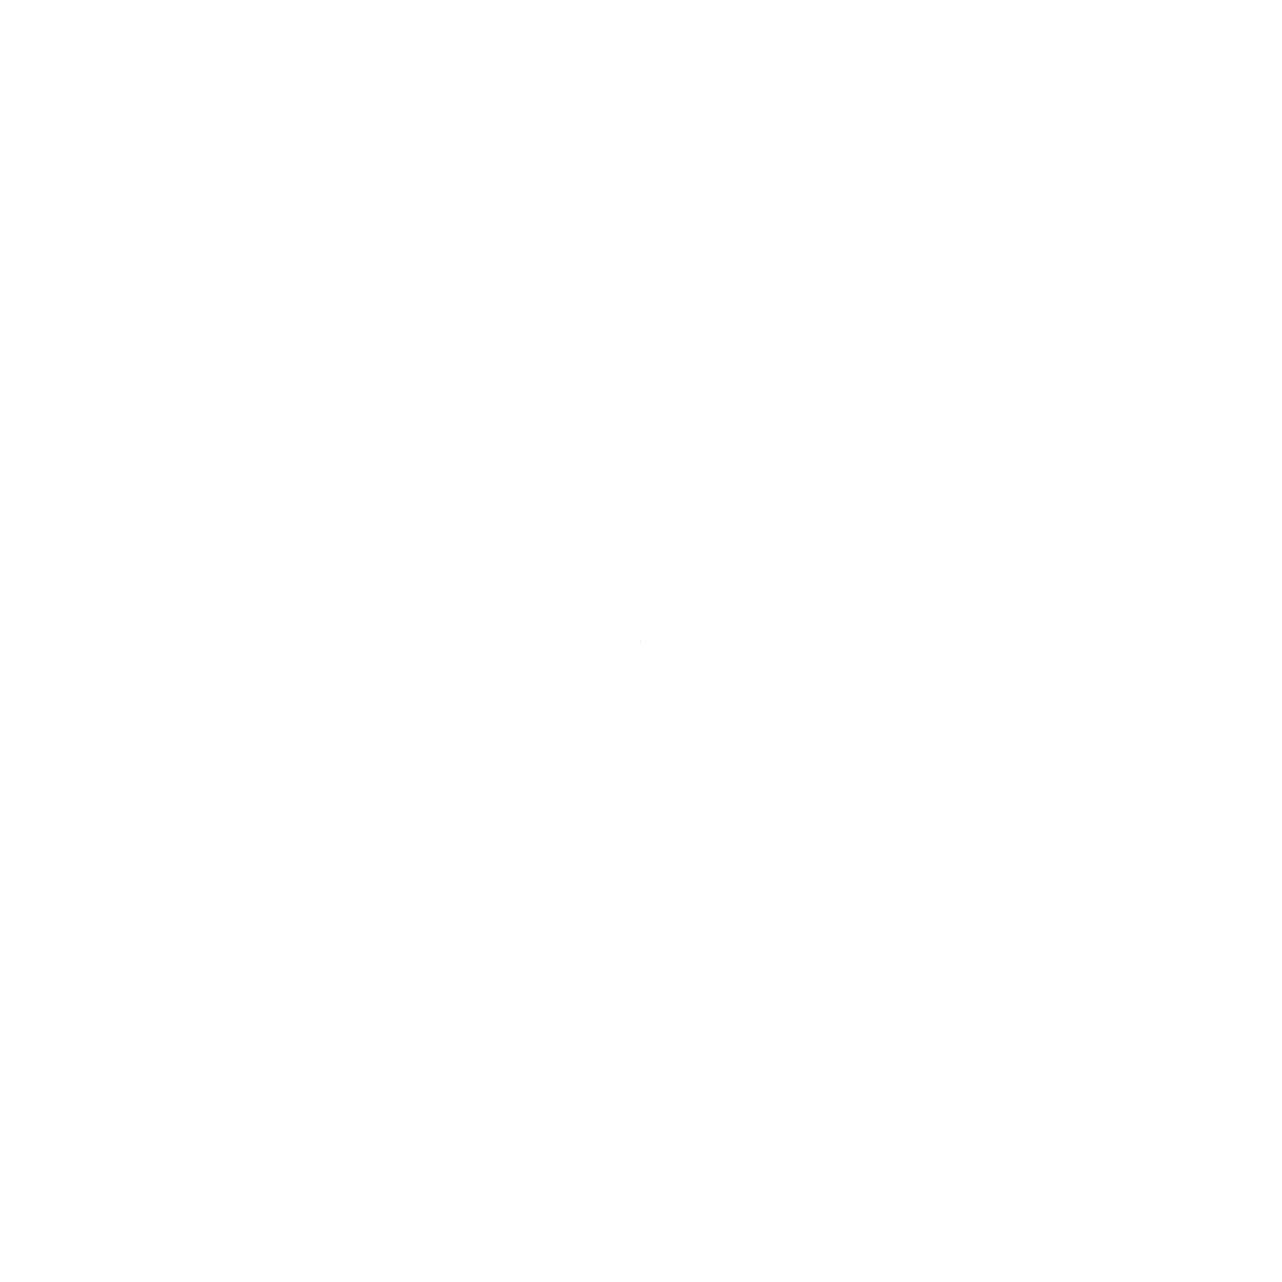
# Model space of a CAD drawing. Extents: x 0 to 0, y 0 to 0.
import ezdxf

# ---------------------------------------------------------------- set-up
doc = ezdxf.new("R2010")
doc.units = 0
doc.header["$LTSCALE"] = 45
doc.header["$MEASUREMENT"] = 0
doc.layers.add('RLA-FORMATO', color=7, linetype='CONTINUOUS')
doc.layers.get('RLA-FORMATO').off()

# ---------------------------------------------------------------- blocks, each defined once
blk = doc.blocks.new('viñeta-rl')
at = {"layer": '', "color": 8, "true_color": 0x707070}
blk.add_line((0, 0), (0, 0), dxfattribs=at)

msp = doc.modelspace()

# ---------------------------------------------------------------- block references
at = {"layer": 'RLA-FORMATO', "xscale": 1.5, "yscale": 1.5, "zscale": 1.5, "rotation": 270}
msp.add_blockref('viñeta-rl', (0, 0), dxfattribs=at)

doc.saveas('drawing.dxf')
